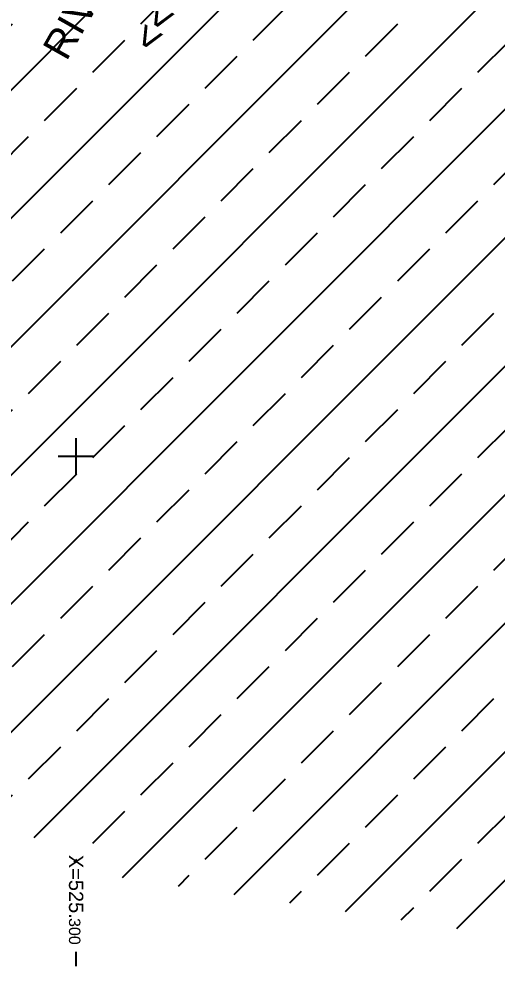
# Model space of a CAD drawing. Extents: x 524954 to 526204, y 9523489 to 9524010.
# Drawn here: x 525292 to 525358.9, y 9523528.6 to 9523661.1 of the extents above; entities that cross this region are included whole.
import ezdxf
from ezdxf.enums import TextEntityAlignment as Align

# ---------------------------------------------------------------- set-up
doc = ezdxf.new("R2010")
doc.units = 0
doc.linetypes.add('ACAD_ISO12W100', pattern=[21, 12, -3, 0, -3, 0, -3])
doc.linetypes.add('CACHE2', pattern=[4.7625, 3.175, -1.5875])
for name, color, linetype in [('Annotation', 7, 'Continuous'), ('Bord Fleuve', 4, 'ACAD_ISO12W100'), ('Carroyage(2)', 7, 'Continuous'), ('Toponomie', 7, 'CACHE2')]:
    doc.layers.add(name, color=color, linetype=linetype)
doc.styles.get("Standard").update_dxf_attribs({"font": 'arial.ttf'})

msp = doc.modelspace()

# ---------------------------------------------------------------- hatches: boundary and pattern name
at = {"layer": 'Bord Fleuve', "ltscale": 0.5}
h = msp.add_hatch(dxfattribs=at)
h.set_pattern_fill('ANSI33', color=256, scale=2, style=0)
h.paths.add_polyline_path([(525394.88, 9523547.69), (525386.85, 9523539.68), (525374.86, 9523528.59), (525359.4, 9523533.05), (525302.27, 9523541.75), (525253.23, 9523571.68), (525189.2, 9523592.99), (525146.6, 9523610.43), (525134.91, 9523628.39), (525130.26, 9523644.88), (525129.92, 9523646.05), (525134.92, 9523646.81), (525141.4, 9523651.38), (525145.39, 9523652.19), (525150.78, 9523654.11), (525153.67, 9523654.73), (525157.06, 9523656.22), (525170.43, 9523659.55), (525190.68, 9523663.17), (525195.53, 9523671.04), (525214.05, 9523677.39), (525226.98, 9523684.42), (525241.86, 9523699.41), (525259.55, 9523697.75), (525263.74, 9523702.79), (525265.6, 9523705.43), (525271.4, 9523709.58), (525278.66, 9523713.16), (525282.3, 9523718.36), (525286.81, 9523721.85), (525297.97, 9523715.6), (525305.78, 9523711.05), (525316.35, 9523705.23), (525323.46, 9523701.14), (525333.27, 9523695.62), (525364.28, 9523678.52), (525367.14, 9523669.61), (525369.99, 9523664.67), (525374.26, 9523657.44), (525374.88, 9523649.76), (525376.2, 9523640.51), (525378.82, 9523632.5), (525377.8, 9523621.19), (525377.16, 9523606.87), (525382.45, 9523599.22), (525388.76, 9523585.47), (525391.32, 9523567.35), (525392.74, 9523563.59), (525392.12, 9523555.95)])

# ---------------------------------------------------------------- linework, layer by layer
at = {"layer": 'Carroyage(2)'}
for p, q in [((525300, 9523597.5), (525300, 9523602.5)), ((525297.5, 9523600), (525302.5, 9523600)), ((525300, 9523528.71), (525300, 9523530.71))]:
    msp.add_line(p, q, dxfattribs=at)

# ---------------------------------------------------------------- texts
at = {"layer": 'Annotation'}
for s, height, p in [('X=525.', 2, (525299, 9523535.34)), ('300', 1.6, (525299, 9523531.71))]:
    msp.add_text(s, height=height, rotation=270, dxfattribs=at).set_placement(p, align=Align.RIGHT)
at = {"layer": 'Toponomie', "char_height": 4, "width": 77.0407, "attachment_point": 1, "rotation": 60.5279}
for s, insert in [('RIVIERE DJOUE', (525295.16, 9523657.06)), (' << Aval', (525306.85, 9523656.74))]:
    msp.add_mtext(s, dxfattribs=dict(at, insert=insert))

doc.saveas('drawing.dxf')
